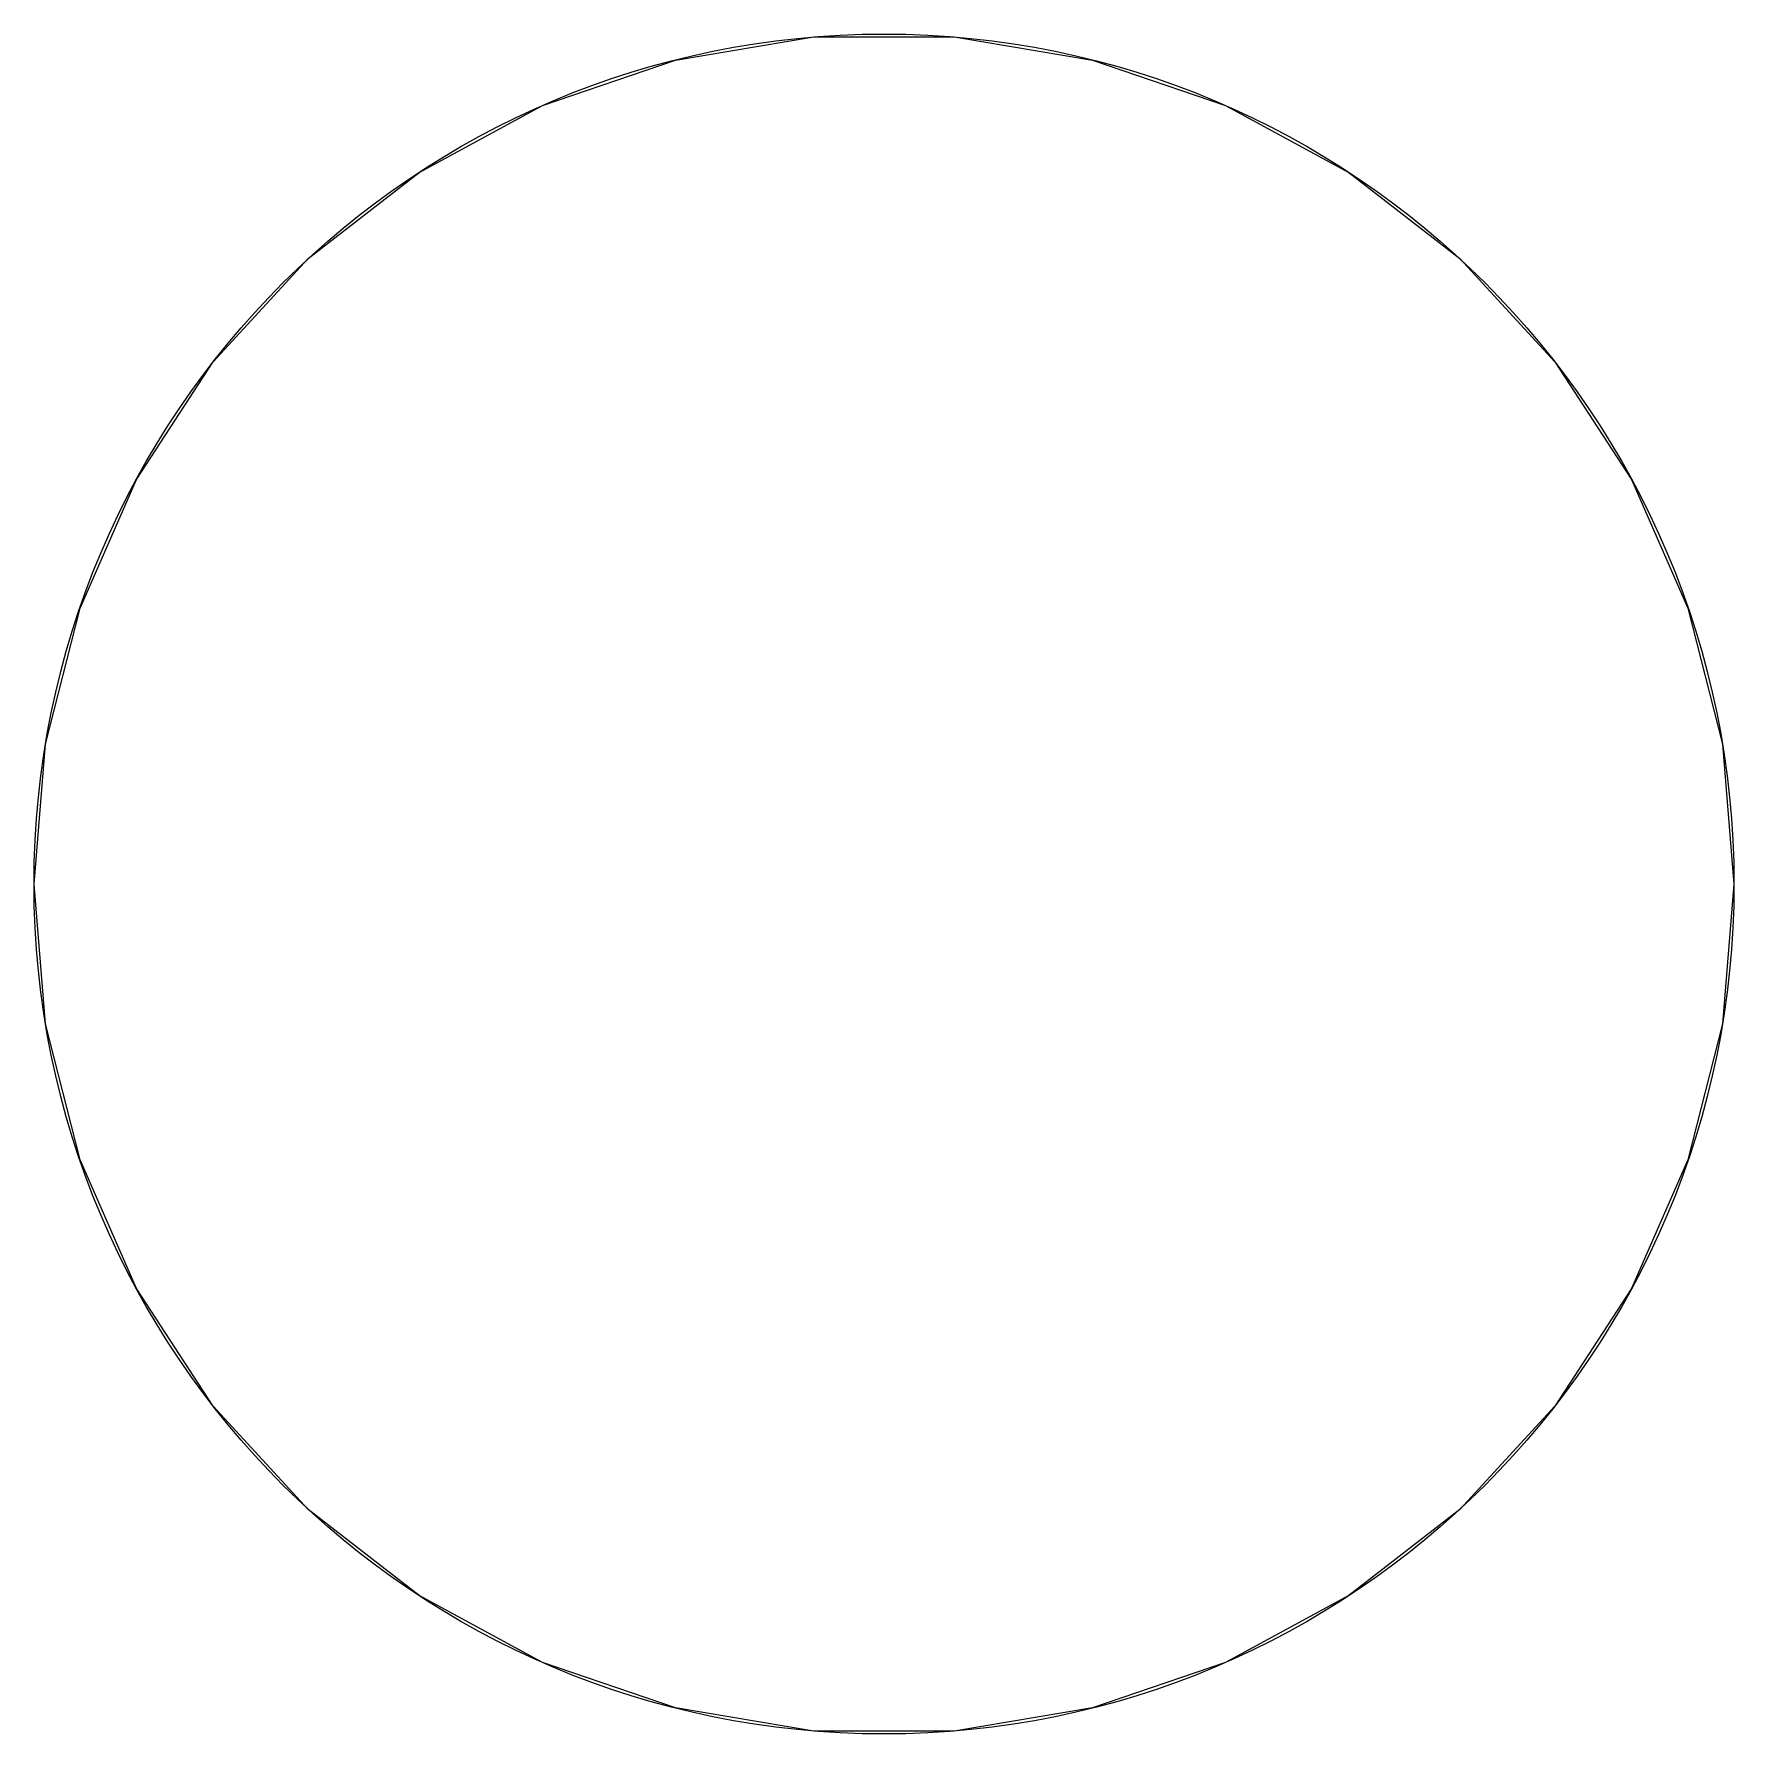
# Model space of a CAD drawing. Extents: x 62 to 248, y -139 to -64.
# Drawn here: x 61.5 to 64.5, y -76.5 to -73.5 of the extents above; entities that cross this region are included whole.
import ezdxf

# ---------------------------------------------------------------- set-up
doc = ezdxf.new("R2010")
doc.units = 0
doc.layers.add('BLACK', color=7, linetype='CONTINUOUS')

msp = doc.modelspace()

# ---------------------------------------------------------------- linework, layer by layer
at = {"layer": 'BLACK', "linetype": 'CONTINUOUS'}
for p, q in [((62.631772, -73.5459), (62.876131, -73.505123)), ((62.876131, -73.505123), (63.123869, -73.505123)), ((63.123869, -73.505123), (63.368228, -73.5459)), ((62.397457, -73.62634), (62.631772, -73.5459)), ((63.368228, -73.5459), (63.602543, -73.62634)), ((62.179578, -73.74425), (62.397457, -73.62634)), ((63.602543, -73.62634), (63.820422, -73.74425)), ((61.984078, -73.896414), (62.179578, -73.74425)), ((63.820422, -73.74425), (64.015922, -73.896414)), ((61.816289, -74.078681), (61.984078, -73.896414)), ((64.015922, -73.896414), (64.183711, -74.078681)), ((61.680789, -74.286079), (61.816289, -74.078681)), ((64.183711, -74.078681), (64.319211, -74.286079)), ((61.581274, -74.512951), (61.680789, -74.286079)), ((64.319211, -74.286079), (64.418726, -74.512951)), ((61.520458, -74.753108), (61.581274, -74.512951)), ((64.418726, -74.512951), (64.479542, -74.753108)), ((61.5, -75), (61.520458, -74.753108)), ((64.479542, -74.753108), (64.5, -75)), ((61.520458, -75.246892), (61.5, -75)), ((64.5, -75), (64.479542, -75.246892)), ((61.581274, -75.487049), (61.520458, -75.246892)), ((64.479542, -75.246892), (64.418726, -75.487049)), ((61.680789, -75.713921), (61.581274, -75.487049)), ((64.418726, -75.487049), (64.319211, -75.713921)), ((61.816289, -75.921319), (61.680789, -75.713921)), ((64.319211, -75.713921), (64.183711, -75.921319)), ((61.984078, -76.103586), (61.816289, -75.921319)), ((64.183711, -75.921319), (64.015922, -76.103586)), ((62.179578, -76.25575), (61.984078, -76.103586)), ((64.015922, -76.103586), (63.820422, -76.25575)), ((62.397457, -76.37366), (62.179578, -76.25575)), ((63.820422, -76.25575), (63.602543, -76.37366)), ((62.631772, -76.4541), (62.397457, -76.37366)), ((63.602543, -76.37366), (63.368228, -76.4541)), ((62.876131, -76.494877), (62.631772, -76.4541)), ((63.368228, -76.4541), (63.123869, -76.494877)), ((63.123869, -76.494877), (62.876131, -76.494877))]:
    msp.add_line(p, q, dxfattribs=at)
at = {"layer": 'BLACK'}
msp.add_circle((63, -75), 1.5, dxfattribs=at)

doc.saveas('drawing.dxf')
